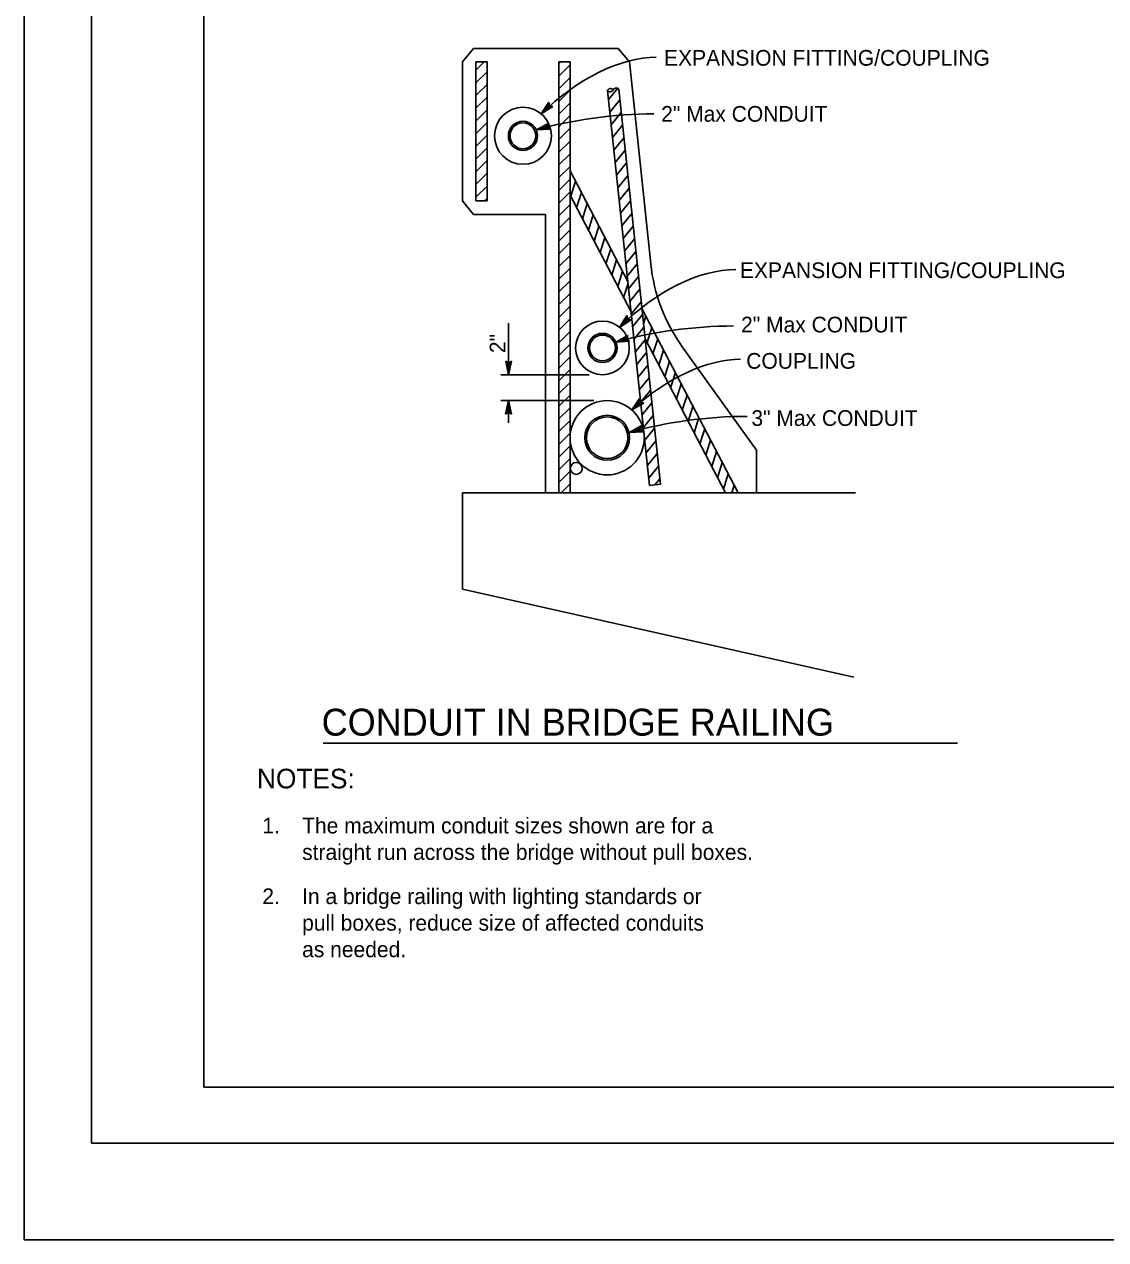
# Model space of a CAD drawing. Extents: x -894 to 866, y -472 to 714.
# Drawn here: x -894 to -412, y -472 to 69 of the extents above; entities that cross this region are included whole.
import ezdxf

# ---------------------------------------------------------------- set-up
doc = ezdxf.new("R2010")
doc.units = 0
for name, color, linetype in [('56 Stage 3 Anno', 7, 'Continuous'), ('57 Undefined', 7, 'Continuous'), ('60 Nongeo Data', 7, 'Continuous'), ('border_PLOTTING-ELEMENTS', 7, 'Continuous'), ('border_rw_22x34_Cut_Lines', 7, 'Continuous'), ('border_SHEET', 7, 'Continuous')]:
    doc.layers.add(name, color=color, linetype=linetype)

msp = doc.modelspace()

# ---------------------------------------------------------------- linework, layer by layer
at = {"layer": '56 Stage 3 Anno'}
for p, q in [((-663.7, 28.98), (-660.39, 34.16)), ((-662.71, 29.97), (-660.3, 33.74)), ((-661.74, 30.93), (-660.18, 33.37)), ((-660.76, 31.9), (-660.09, 32.95)), ((-659.69, 32.58), (-660.76, 31.9)), ((-660.39, 34.16), (-660.39, 34.16)), ((-660.39, 34.16), (-660.01, 32.65)), ((-660.01, 32.65), (-658.5, 32.27)), ((-658.5, 32.27), (-663.7, 28.98)), ((-663.7, 28.98), (-663.7, 28.98)), ((-658.91, 32.37), (-662.72, 29.95)), ((-659.33, 32.46), (-661.74, 30.93)), ((-658.5, 32.27), (-658.5, 32.27)), ((-665.93, 21.87), (-660.52, 24.8)), ((-659.79, 22.23), (-665.93, 21.87)), ((-665.93, 21.87), (-665.93, 21.87)), ((-660.1, 22.51), (-664.6, 22.25)), ((-664.59, 22.25), (-660.65, 24.39)), ((-663.27, 22.63), (-660.73, 24)), ((-660.42, 22.79), (-663.27, 22.63)), ((-661.94, 23), (-660.85, 23.59)), ((-660.69, 23.08), (-661.94, 23)), ((-660.52, 24.8), (-660.93, 23.3)), ((-660.93, 23.3), (-659.79, 22.23)), ((-660.52, 24.8), (-660.52, 24.8)), ((-659.79, 22.23), (-659.79, 22.23)), ((-678.25, -87.18), (-678.25, -64.21)), ((-628.81, -66.06), (-625.54, -60.86)), ((-623.64, -62.73), (-628.81, -66.06)), ((-627.84, -65.07), (-625.45, -61.28)), ((-624.05, -62.64), (-627.84, -65.08)), ((-626.87, -64.09), (-625.33, -61.65)), ((-624.47, -62.55), (-626.87, -64.09)), ((-625.9, -63.11), (-625.24, -62.06)), ((-624.84, -62.43), (-625.9, -63.11)), ((-625.54, -60.86), (-625.54, -60.86)), ((-625.54, -60.86), (-625.16, -62.36)), ((-625.16, -62.36), (-623.64, -62.73)), ((-623.64, -62.73), (-623.64, -62.73)), ((-630.51, -72.63), (-625.1, -69.7)), ((-629.17, -72.25), (-625.23, -70.11)), ((-628.81, -66.06), (-628.81, -66.06)), ((-625.1, -69.7), (-625.51, -71.2)), ((-625.1, -69.7), (-625.1, -69.7)), ((-624.37, -72.27), (-630.51, -72.63)), ((-630.51, -72.63), (-630.51, -72.63)), ((-624.68, -71.99), (-629.18, -72.25)), ((-627.85, -71.87), (-625.31, -70.5)), ((-625, -71.71), (-627.85, -71.87)), ((-626.52, -71.5), (-625.43, -70.91)), ((-625.26, -71.42), (-626.52, -71.5)), ((-625.51, -71.2), (-624.37, -72.27)), ((-624.37, -72.27), (-624.37, -72.27)), ((-678.25, -87.18), (-679.58, -81.18)), ((-679.58, -81.18), (-679.58, -81.18)), ((-679.58, -81.18), (-678.25, -81.98)), ((-678.25, -81.98), (-676.92, -81.18)), ((-676.92, -81.18), (-678.25, -87.18)), ((-676.92, -81.18), (-676.92, -81.18)), ((-678.26, -85.79), (-679.23, -81.42)), ((-678.25, -84.42), (-678.88, -81.6)), ((-678.25, -83.04), (-678.52, -81.83)), ((-677.27, -81.4), (-678.25, -85.8)), ((-677.63, -81.63), (-678.25, -84.42)), ((-677.98, -81.81), (-678.25, -83.04)), ((-681.81, -87.18), (-642.37, -87.18)), ((-678.25, -87.18), (-678.25, -87.18)), ((-681.81, -98.7), (-640.26, -98.7)), ((-679.59, -104.7), (-678.25, -98.7)), ((-679.24, -104.49), (-678.26, -100.08)), ((-678.88, -104.25), (-678.26, -101.47)), ((-678.53, -104.08), (-678.26, -102.85)), ((-678.26, -101.47), (-677.63, -104.29)), ((-678.26, -102.85), (-677.99, -104.06)), ((-678.25, -108.55), (-678.25, -98.7)), ((-678.25, -98.7), (-678.25, -98.7)), ((-678.25, -98.7), (-676.92, -104.7)), ((-678.25, -100.09), (-677.28, -104.47)), ((-623.39, -102.86), (-619.9, -97.81)), ((-618.08, -99.77), (-623.39, -102.86)), ((-622.38, -101.91), (-619.82, -98.23)), ((-618.48, -99.65), (-622.38, -101.92)), ((-621.37, -100.98), (-619.72, -98.6)), ((-618.9, -99.55), (-621.37, -100.98)), ((-620.35, -100.05), (-619.65, -99.03)), ((-619.26, -99.41), (-620.35, -100.05)), ((-619.9, -97.81), (-619.9, -97.81)), ((-619.9, -97.81), (-619.58, -99.33)), ((-619.58, -99.33), (-618.08, -99.77)), ((-618.08, -99.77), (-618.08, -99.77)), ((-678.25, -103.9), (-679.59, -104.7)), ((-679.59, -104.7), (-679.59, -104.7)), ((-676.92, -104.7), (-678.25, -103.9)), ((-676.92, -104.7), (-676.92, -104.7)), ((-623.39, -102.86), (-623.39, -102.86)), ((-624.62, -112.94), (-619.22, -110)), ((-618.48, -112.57), (-624.62, -112.94)), ((-624.62, -112.94), (-624.62, -112.94)), ((-618.79, -112.29), (-623.29, -112.56)), ((-623.28, -112.55), (-619.35, -110.41)), ((-621.96, -112.18), (-619.42, -110.79)), ((-619.11, -112.01), (-621.96, -112.18)), ((-620.64, -111.8), (-619.55, -111.21)), ((-619.38, -111.72), (-620.64, -111.8)), ((-619.22, -110), (-619.62, -111.5)), ((-619.62, -111.5), (-618.48, -112.57)), ((-619.22, -110), (-619.22, -110)), ((-618.48, -112.57), (-618.48, -112.57))]:
    msp.add_line(p, q, dxfattribs=at)
for centre, major_axis, ratio, start_param, end_param in [((-637.48, 6.5), (-43.89, -40.49), 0.575606, 3.69688, 4.779824), ((-631.74, 4.72), (-69.28, -7.39), 0.334543, 4.410426, 5.192409), ((-602.06, -88), (-43.89, -40.49), 0.575606, 3.69688, 4.792598), ((-596.32, -89.78), (-69.28, -7.39), 0.334543, 4.410426, 5.192408), ((-599.95, -128), (-43.89, -40.49), 0.575606, 3.69688, 4.715495), ((-590.25, -130.03), (-69.28, -7.39), 0.334543, 4.410426, 5.195389)]:
    msp.add_ellipse(centre, major_axis=major_axis, ratio=ratio, start_param=start_param, end_param=end_param, dxfattribs=at)
at = {"layer": '57 Undefined'}
msp.add_line((-760.86, -251.28), (-478.34, -251.28), dxfattribs=at)
at = {"layer": '60 Nongeo Data'}
for p, q in [((-698.88, 52.15), (-693.88, 58.15)), ((-629.43, 58.15), (-693.88, 58.15)), ((-624.43, 52.15), (-629.43, 58.15)), ((-698.88, 52.15), (-698.88, -9.74)), ((-692.88, 52.15), (-692.88, -9.74)), ((-692.88, 52.15), (-687.88, 52.15)), ((-692.88, 48.46), (-689.19, 52.15)), ((-687.88, 52.15), (-687.88, -9.74)), ((-655.88, 52.15), (-655.88, -139.74)), ((-655.88, 52.15), (-650.88, 52.15)), ((-655.88, 51.52), (-655.25, 52.15)), ((-655.88, 45.86), (-650.88, 50.86)), ((-650.88, 52.15), (-650.88, -139.74)), ((-614.93, -37.85), (-624.43, 52.15)), ((-692.88, 42.8), (-687.88, 47.8)), ((-655.88, 40.2), (-650.88, 45.2)), ((-692.88, 37.15), (-687.88, 42.15)), ((-655.88, 34.55), (-650.88, 39.55)), ((-615.57, -136.48), (-634.15, 39.46)), ((-633.72, 35.41), (-629.64, 40.46)), ((-610.6, -135.96), (-629.17, 39.98)), ((-692.88, 31.49), (-687.88, 36.49)), ((-655.88, 28.89), (-650.88, 33.89)), ((-633.13, 29.79), (-628.68, 35.29)), ((-692.88, 25.83), (-687.88, 30.83)), ((-655.88, 23.23), (-650.88, 28.23)), ((-632.53, 24.16), (-628.08, 29.66)), ((-692.88, 20.17), (-687.88, 25.17)), ((-655.88, 17.58), (-650.88, 22.58)), ((-631.94, 18.54), (-627.49, 24.03)), ((-692.88, 14.52), (-687.88, 19.52)), ((-655.88, 11.92), (-650.88, 16.92)), ((-631.34, 12.91), (-626.9, 18.41)), ((-692.88, 8.86), (-687.88, 13.86)), ((-655.88, 6.26), (-650.88, 11.26)), ((-630.75, 7.29), (-626.3, 12.78)), ((-692.88, 3.2), (-687.88, 8.2)), ((-655.88, 0.61), (-650.88, 5.61)), ((-630.16, 1.66), (-625.71, 7.16)), ((-692.88, -2.45), (-687.88, 2.55)), ((-650.88, 3.67), (-625.17, -45.62)), ((-629.56, -3.96), (-625.12, 1.53)), ((-692.88, -8.11), (-687.88, -3.11)), ((-655.88, -5.05), (-650.88, -0.05)), ((-650.6, -7.69), (-648.48, -0.94)), ((-628.97, -9.59), (-624.52, -4.09)), ((-698.88, -9.74), (-693.88, -15.74)), ((-692.88, -9.74), (-687.88, -9.74)), ((-688.85, -9.74), (-687.88, -8.77)), ((-655.88, -10.71), (-650.88, -5.71)), ((-650.88, -7.14), (-623.74, -59.17)), ((-647.98, -12.7), (-645.86, -5.96)), ((-628.37, -15.22), (-623.93, -9.72)), ((-693.88, -15.74), (-661.88, -15.74)), ((-661.88, -15.74), (-661.88, -139.74)), ((-655.88, -16.36), (-650.88, -11.36)), ((-645.36, -17.72), (-643.24, -10.97)), ((-642.75, -22.73), (-640.63, -15.99)), ((-627.78, -20.84), (-623.33, -15.34)), ((-655.88, -22.02), (-650.88, -17.02)), ((-640.13, -27.75), (-638.01, -21)), ((-627.19, -26.47), (-622.74, -20.97)), ((-655.88, -27.68), (-650.88, -22.68)), ((-637.51, -32.76), (-635.39, -26.02)), ((-626.59, -32.09), (-622.15, -26.6)), ((-655.88, -33.33), (-650.88, -28.33)), ((-634.9, -37.78), (-632.78, -31.03)), ((-626, -37.72), (-621.55, -32.22)), ((-655.88, -38.99), (-650.88, -33.99)), ((-632.28, -42.79), (-630.16, -36.05)), ((-625.41, -43.34), (-620.96, -37.85)), ((-655.88, -44.65), (-650.88, -39.65)), ((-629.66, -47.81), (-627.54, -41.06)), ((-655.88, -50.31), (-650.88, -45.31)), ((-627.05, -52.82), (-625.07, -46.53)), ((-624.81, -48.97), (-620.36, -43.47)), ((-655.88, -55.96), (-650.88, -50.96)), ((-624.22, -54.6), (-619.77, -49.1)), ((-655.88, -61.62), (-650.88, -56.62)), ((-624.43, -57.84), (-624.02, -56.52)), ((-623.62, -60.22), (-619.18, -54.72)), ((-618.86, -57.7), (-576.06, -139.74)), ((-655.88, -67.28), (-650.88, -62.28)), ((-623.03, -65.85), (-618.58, -60.35)), ((-618.14, -64.52), (-617.08, -61.12)), ((-655.88, -72.93), (-650.88, -67.93)), ((-622.44, -71.47), (-617.99, -65.97)), ((-616.58, -72.88), (-614.46, -66.14)), ((-655.88, -78.59), (-650.88, -73.59)), ((-621.84, -77.1), (-617.4, -71.6)), ((-617.43, -71.25), (-581.7, -139.74)), ((-613.96, -77.9), (-611.84, -71.15)), ((-567.88, -120.74), (-600.88, -74.74)), ((-655.88, -84.25), (-650.88, -79.25)), ((-621.25, -82.72), (-616.8, -77.23)), ((-611.35, -82.92), (-609.23, -76.17)), ((-608.73, -87.93), (-606.61, -81.18)), ((-655.88, -89.9), (-650.88, -84.9)), ((-620.66, -88.35), (-616.21, -82.85)), ((-606.11, -92.95), (-603.99, -86.2)), ((-655.88, -95.56), (-650.88, -90.56)), ((-620.06, -93.97), (-615.61, -88.48)), ((-603.5, -97.96), (-601.38, -91.22)), ((-655.88, -101.22), (-650.88, -96.22)), ((-619.47, -99.6), (-615.02, -94.1)), ((-600.88, -102.98), (-598.76, -96.23)), ((-655.88, -106.87), (-650.88, -101.87)), ((-618.87, -105.23), (-614.43, -99.73)), ((-598.26, -107.99), (-596.14, -101.25)), ((-655.88, -112.53), (-650.88, -107.53)), ((-618.28, -110.85), (-613.83, -105.35)), ((-595.65, -113.01), (-593.53, -106.26)), ((-655.88, -118.19), (-650.88, -113.19)), ((-617.69, -116.48), (-613.24, -110.98)), ((-593.03, -118.02), (-590.91, -111.28)), ((-655.88, -123.84), (-650.88, -118.84)), ((-617.09, -122.1), (-612.64, -116.61)), ((-590.41, -123.04), (-588.29, -116.29)), ((-655.88, -129.5), (-650.88, -124.5)), ((-616.5, -127.73), (-612.05, -122.23)), ((-587.8, -128.05), (-585.68, -121.31)), ((-567.88, -120.74), (-567.88, -139.74)), ((-615.9, -133.35), (-611.46, -127.86)), ((-585.18, -133.07), (-583.06, -126.32)), ((-655.88, -135.16), (-650.88, -130.16)), ((-613.08, -136.22), (-610.86, -133.48)), ((-582.56, -138.08), (-580.44, -131.34)), ((-698.88, -139.74), (-523.76, -139.74)), ((-698.88, -139.74), (-698.88, -182.74)), ((-654.8, -139.74), (-650.88, -135.81)), ((-615.57, -136.48), (-610.6, -135.96)), ((-578.89, -139.74), (-577.83, -136.35)), ((-698.88, -182.74), (-524.52, -221.91))]:
    msp.add_line(p, q, dxfattribs=at)
msp.add_lwpolyline([(-629.17, 39.98), (-629.19, 40.05), (-629.26, 40.18), (-629.38, 40.29), (-629.51, 40.37), (-629.68, 40.43), (-629.91, 40.49), (-630.17, 40.51), (-630.4, 40.5), (-630.65, 40.47), (-630.9, 40.39), (-631.14, 40.27), (-631.36, 40.1), (-631.51, 39.95), (-631.65, 39.73), (-631.8, 39.49), (-631.95, 39.31), (-632.19, 39.12), (-632.45, 38.99), (-632.62, 38.93), (-632.94, 38.89), (-633.2, 38.89), (-633.43, 38.92), (-633.61, 38.97), (-633.8, 39.04), (-633.96, 39.15), (-634.05, 39.24), (-634.11, 39.33), (-634.15, 39.46), (-634.14, 39.59), (-634.1, 39.7), (-634.04, 39.79), (-633.93, 39.91), (-633.79, 40.01), (-633.67, 40.08), (-633.5, 40.16), (-633.3, 40.22), (-633.1, 40.26), (-632.93, 40.28), (-632.72, 40.28), (-632.55, 40.26), (-632.37, 40.21), (-632.27, 40.19), (-632.15, 40.12), (-632.05, 40.07), (-631.91, 39.97), (-631.8, 39.87), (-631.72, 39.79), (-631.66, 39.72)], dxfattribs=at)
for centre, radius in [((-671.88, 19.26), 12.71), ((-671.88, 19.26), 6.5), ((-671.88, 19.26), 5.75), ((-636.46, -75.24), 11.95), ((-636.46, -75.24), 6.5), ((-636.46, -75.24), 5.75), ((-634.35, -115.24), 16.53), ((-634.35, -115.24), 10), ((-634.35, -115.24), 9.25), ((-648.13, -128.9), 2.67)]:
    msp.add_circle(centre, radius, dxfattribs=at)
msp.add_arc((-538.17, -29.74), 77.19, 186.0255, 215.6553, dxfattribs=at)
at = {"layer": 'border_PLOTTING-ELEMENTS'}
for points in [[(-894.04, -472.44), (865.96, -472.44), (865.96, 713.56), (-894.04, 713.56)], [(-864.04, 670.56), (835.96, 670.56), (835.96, -429.44), (-864.04, -429.44)]]:
    msp.add_lwpolyline(points, close=True, dxfattribs=at)
at = {"layer": 'border_rw_22x34_Cut_Lines'}
msp.add_lwpolyline([(-864.04, 670.56), (835.96, 670.56), (835.96, -429.44), (-864.04, -429.44)], close=True, dxfattribs=at)
at = {"layer": 'border_SHEET'}
for p, q in [((-814.04, -404.44), (-814.04, 645.56)), ((810.96, -404.44), (-814.04, -404.44))]:
    msp.add_line(p, q, dxfattribs=at)

# ---------------------------------------------------------------- texts
at = {"layer": '56 Stage 3 Anno'}
msp.add_text('NOTES:', height=8.75, dxfattribs=at).set_placement((-790.37, -271.42))
at = {"layer": '57 Undefined'}
for s, height, p in [('EXPANSION FITTING/COUPLING', 7, (-609.01, 50.48)), ('2" Max CONDUIT', 7, (-610.29, 25.52)), ('EXPANSION FITTING/COUPLING', 7, (-575.2, -44.13)), ('2" Max CONDUIT', 7, (-574.69, -68.33)), ('COUPLING', 7, (-572.39, -84.5)), ('3" Max CONDUIT', 7, (-570.1, -109.97)), ('CONDUIT IN BRIDGE RAILING', 12, (-761.56, -247.93)), ('1.', 7, (-788, -291.48)), ('The maximum conduit sizes shown are for a', 7, (-770.26, -291.48)), ('straight run across the bridge without pull boxes.', 7, (-770.26, -303.29)), ('2.', 7, (-788, -322.98)), ('In a bridge railing with lighting standards or', 7, (-770.26, -322.98)), ('pull boxes, reduce size of affected conduits', 7, (-770.26, -334.79)), ('as needed.', 7, (-770.26, -346.6))]:
    msp.add_text(s, height=height, dxfattribs=at).set_placement(p)
msp.add_text('2"', height=7, rotation=90, dxfattribs=at).set_placement((-679.7, -77.54))

doc.saveas('drawing.dxf')
